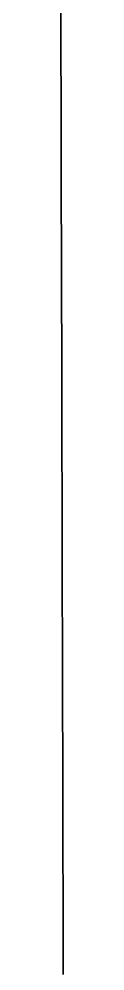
# Model space of a CAD drawing. Header units: inches. Extents: x 141448 to 685535, y 3466439 to 4099221.
# Drawn here: x 522575 to 522751, y 3872813 to 3939436 of the extents above; entities that cross this region are included whole.
import ezdxf

# ---------------------------------------------------------------- set-up
doc = ezdxf.new("R2010")
doc.units = ezdxf.units.IN
doc.header["$MEASUREMENT"] = 0
doc.layers.add('az_county', color=7, linetype='Continuous')

msp = doc.modelspace()

# ---------------------------------------------------------------- linework, layer by layer
at = {"layer": 'az_county'}
for points in [[(522575.25, 3942386), (522610.40625, 3928522.75), (522645.4375, 3914660.25), (522680.375, 3900797.5), (522682.28125, 3900001), (522682.28125, 3899997), (522682.28125, 3899989.25), (522686.28125, 3898403.75), (522686.28125, 3898387.5), (522686.28125, 3898375.25), (522690.25, 3896785), (522690.25, 3896770.25), (522690.25, 3896759), (522694.34375, 3895169.25), (522694.34375, 3895146), (522694.34375, 3895110.75), (522698.34375, 3893555.75), (522698.34375, 3893544), (522698.34375, 3893518.75), (522702.40625, 3891945.75), (522702.40625, 3891929.25), (522706.40625, 3890352.75), (522706.40625, 3890337.75), (522706.40625, 3890317.5), (522710.5, 3888738.5), (522710.5, 3888722.75), (522710.5, 3888699.25), (522714.5625, 3887121.25), (522714.6875, 3887097.75), (522714.6875, 3887085.75), (522715.0625, 3886935.75), (522718.5625, 3885492.25), (522718.6875, 3885461), (522718.6875, 3885455.75), (522718.6875, 3885440.75), (522722.6875, 3883850), (522722.6875, 3883817.75), (522722.6875, 3883813.75), (522726.75, 3882219.75), (522726.75, 3882212.5), (522726.75, 3882202.75), (522726.84375, 3882196.75), (522730.75, 3880602.75), (522730.9375, 3880570.75), (522731.9375, 3880164.75), (522734.9375, 3878999.75), (522734.9375, 3878974.75), (522734.9375, 3878967.25), (522738.84375, 3877392.25), (522738.84375, 3877386), (522738.9375, 3877370.75), (522738.9375, 3877366.75), (522738.9375, 3877358.75), (522742.90625, 3875781), (522742.90625, 3875768.75), (522743, 3875754.5), (522746.90625, 3874173.25), (522747, 3874166.5), (522747, 3874144), (522749.71875, 3873073.75), (522751, 3872566.25)], [(522751, 3872566.25), (522749.71875, 3873073.75), (522747, 3874144), (522747, 3874166.5), (522746.90625, 3874173.25), (522743, 3875754.5), (522742.90625, 3875768.75), (522742.90625, 3875781), (522738.9375, 3877358.75), (522738.9375, 3877366.75), (522738.9375, 3877370.75), (522738.84375, 3877386), (522738.84375, 3877392.25), (522734.9375, 3878967.25), (522734.9375, 3878974.75), (522734.9375, 3878999.75), (522731.9375, 3880164.75), (522730.9375, 3880570.75), (522730.75, 3880602.75), (522726.84375, 3882196.75), (522726.75, 3882202.75), (522726.75, 3882212.5), (522726.75, 3882219.75), (522722.6875, 3883813.75), (522722.6875, 3883817.75), (522722.6875, 3883850), (522718.6875, 3885440.75), (522718.6875, 3885455.75), (522718.6875, 3885461), (522718.5625, 3885492.25), (522715.0625, 3886935.75), (522714.6875, 3887085.75), (522714.6875, 3887097.75), (522714.5625, 3887121.25), (522710.5, 3888699.25), (522710.5, 3888722.75), (522710.5, 3888738.5), (522706.40625, 3890317.5), (522706.40625, 3890337.75), (522706.40625, 3890352.75), (522702.40625, 3891929.25), (522702.40625, 3891945.75), (522698.34375, 3893518.75), (522698.34375, 3893544), (522698.34375, 3893555.75), (522694.34375, 3895110.75), (522694.34375, 3895146), (522694.34375, 3895169.25), (522690.25, 3896759), (522690.25, 3896770.25), (522690.25, 3896785), (522686.28125, 3898375.25), (522686.28125, 3898387.5), (522686.28125, 3898403.75), (522682.28125, 3899989.25), (522682.28125, 3899997), (522682.28125, 3900001), (522680.375, 3900797.5), (522645.4375, 3914660.25), (522610.40625, 3928522.75), (522575.25, 3942386)]]:
    msp.add_lwpolyline(points, dxfattribs=at)

doc.saveas('drawing.dxf')
